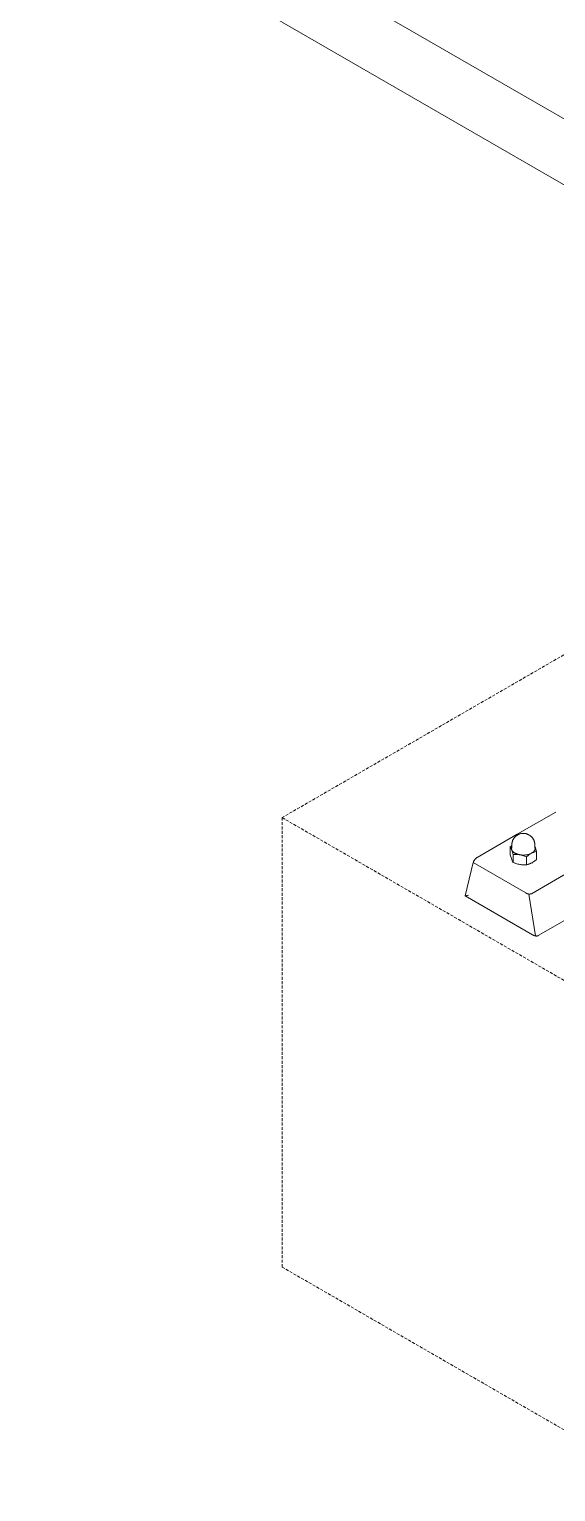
# Model space of a CAD drawing. Header units: millimetres. Extents: x -253 to 4295, y -442 to 2895.
# Drawn here: x 3578 to 3805, y 221 to 851 of the extents above; entities that cross this region are included whole.
import ezdxf

# ---------------------------------------------------------------- set-up
doc = ezdxf.new("R2010")
doc.units = ezdxf.units.MM
doc.linetypes.add('HIDDEN', pattern=[1.905, 1.27, -0.635])
doc.layers.add('ZANO_R', color=7, linetype='Continuous', lineweight=0)
doc.layers.add('ZANO_R_przerywana', color=7, linetype='HIDDEN', lineweight=0)

msp = doc.modelspace()

# ---------------------------------------------------------------- linework, layer by layer
at = {"layer": 'ZANO_R'}
for p, q in [((3961.44, 724.29), (2966.29, 1298.84)), ((3957.18, 698.4), (2962.02, 1272.96)), ((3788.7, 504.19), (3805.27, 513.75)), ((3771.37, 494.18), (3788.7, 504.19)), ((3789.19, 504.12), (3789.34, 504.19)), ((3789.34, 504.19), (3789.5, 504.26)), ((3789.5, 504.26), (3789.66, 504.31)), ((3789.66, 504.31), (3789.82, 504.37)), ((3789.82, 504.37), (3789.98, 504.41)), ((3789.98, 504.41), (3790.15, 504.46)), ((3790.15, 504.46), (3790.31, 504.49)), ((3790.31, 504.49), (3790.48, 504.52)), ((3790.48, 504.52), (3790.65, 504.55)), ((3790.65, 504.55), (3790.82, 504.57)), ((3790.82, 504.57), (3790.98, 504.58)), ((3790.98, 504.58), (3791.15, 504.59)), ((3791.15, 504.59), (3791.32, 504.59)), ((3791.32, 504.59), (3791.49, 504.59)), ((3791.49, 504.59), (3791.66, 504.58)), ((3791.66, 504.58), (3791.82, 504.56)), ((3791.82, 504.56), (3791.99, 504.54)), ((3791.99, 504.54), (3792.16, 504.51)), ((3792.16, 504.51), (3792.32, 504.48)), ((3792.32, 504.48), (3792.49, 504.44)), ((3792.49, 504.44), (3792.65, 504.4)), ((3792.65, 504.4), (3792.81, 504.35)), ((3792.81, 504.35), (3792.97, 504.29)), ((3792.97, 504.29), (3793.13, 504.24)), ((3793.13, 504.24), (3793.28, 504.17)), ((3785.62, 498.84), (3785.98, 499.14)), ((3785.73, 498.66), (3785.62, 498.84)), ((3785.62, 495.39), (3785.62, 498.84)), ((3785.84, 498.48), (3785.73, 498.66)), ((3785.94, 498.3), (3785.84, 498.48)), ((3786.03, 498.12), (3785.94, 498.3)), ((3785.98, 499.14), (3786.35, 499.43)), ((3786.12, 497.93), (3786.03, 498.12)), ((3786.2, 497.74), (3786.12, 497.93)), ((3786.16, 498.38), (3786.15, 498.31)), ((3786.15, 498.31), (3786.15, 498.25)), ((3786.15, 498.25), (3786.15, 498.19)), ((3786.15, 498.19), (3786.15, 498.13)), ((3786.15, 498.13), (3786.15, 498.07)), ((3786.15, 498.07), (3786.16, 498.01)), ((3786.17, 498.5), (3786.16, 498.44)), ((3786.16, 498.44), (3786.16, 498.38)), ((3786.16, 498.01), (3786.16, 497.95)), ((3786.16, 497.95), (3786.17, 497.89)), ((3786.18, 498.55), (3786.17, 498.5)), ((3786.17, 497.89), (3786.19, 497.83)), ((3786.2, 498.61), (3786.18, 498.55)), ((3786.21, 498.67), (3786.2, 498.61)), ((3786.23, 498.73), (3786.21, 498.67)), ((3786.25, 498.79), (3786.23, 498.73)), ((3786.27, 498.85), (3786.25, 498.79)), ((3786.29, 498.9), (3786.27, 498.85)), ((3786.32, 498.96), (3786.29, 498.9)), ((3786.35, 499.01), (3786.32, 498.96)), ((3786.35, 499.82), (3786.36, 499.99)), ((3786.35, 499.65), (3786.35, 499.82)), ((3786.35, 498.27), (3786.35, 499.65)), ((3786.36, 499.99), (3786.37, 500.16)), ((3786.37, 500.16), (3786.39, 500.32)), ((3786.39, 500.32), (3786.42, 500.49)), ((3786.42, 500.49), (3786.45, 500.66)), ((3786.45, 500.66), (3786.49, 500.82)), ((3786.49, 500.82), (3786.53, 500.99)), ((3786.53, 500.99), (3786.58, 501.15)), ((3786.58, 501.15), (3786.63, 501.31)), ((3786.63, 501.31), (3786.69, 501.47)), ((3786.69, 501.47), (3786.76, 501.63)), ((3786.76, 501.63), (3786.83, 501.78)), ((3786.83, 501.78), (3786.9, 501.93)), ((3786.9, 501.93), (3786.99, 502.08)), ((3786.99, 502.08), (3787.07, 502.23)), ((3787.07, 502.23), (3787.16, 502.37)), ((3787.16, 502.37), (3787.26, 502.51)), ((3787.26, 502.51), (3787.36, 502.65)), ((3787.36, 502.65), (3787.46, 502.78)), ((3787.46, 502.78), (3787.57, 502.91)), ((3787.57, 502.91), (3787.69, 503.03)), ((3787.69, 503.03), (3787.81, 503.16)), ((3787.81, 503.16), (3787.93, 503.27)), ((3787.93, 503.27), (3788.05, 503.39)), ((3788.05, 503.39), (3788.19, 503.5)), ((3788.19, 503.5), (3788.32, 503.6)), ((3788.32, 503.6), (3788.46, 503.7)), ((3788.46, 503.7), (3788.6, 503.79)), ((3788.6, 503.79), (3788.74, 503.88)), ((3788.74, 503.88), (3788.89, 503.97)), ((3788.89, 503.97), (3789.04, 504.05)), ((3789.04, 504.05), (3789.19, 504.12)), ((3793.28, 504.17), (3793.43, 504.1)), ((3793.43, 504.1), (3793.58, 504.02)), ((3793.58, 504.02), (3793.73, 503.94)), ((3793.73, 503.94), (3793.88, 503.86)), ((3793.88, 503.86), (3794.02, 503.77)), ((3794.02, 503.77), (3794.16, 503.67)), ((3794.16, 503.67), (3794.29, 503.57)), ((3794.29, 503.57), (3794.42, 503.47)), ((3794.42, 503.47), (3794.55, 503.36)), ((3794.55, 503.36), (3794.68, 503.24)), ((3794.68, 503.24), (3794.8, 503.13)), ((3794.8, 503.13), (3794.91, 503.01)), ((3794.91, 503.01), (3795.02, 502.88)), ((3795.02, 502.88), (3795.13, 502.75)), ((3795.13, 502.75), (3795.24, 502.62)), ((3795.24, 502.62), (3795.33, 502.48)), ((3795.33, 502.48), (3795.43, 502.34)), ((3795.43, 502.34), (3795.52, 502.2)), ((3795.52, 502.2), (3795.6, 502.05)), ((3795.6, 502.05), (3795.68, 501.91)), ((3795.68, 501.91), (3795.76, 501.76)), ((3795.76, 501.76), (3795.83, 501.6)), ((3795.83, 501.6), (3795.89, 501.45)), ((3795.89, 501.45), (3795.95, 501.29)), ((3795.95, 501.29), (3796, 501.13)), ((3796, 501.13), (3796.05, 500.97)), ((3796.05, 500.97), (3796.09, 500.81)), ((3796.09, 500.81), (3796.13, 500.65)), ((3796.13, 500.65), (3796.16, 500.48)), ((3796.16, 500.48), (3796.18, 500.32)), ((3796.18, 500.32), (3796.2, 500.15)), ((3796.2, 500.15), (3796.22, 499.98)), ((3796.22, 499.98), (3796.23, 499.82)), ((3796.23, 499.82), (3796.23, 499.65)), ((3796.23, 499.65), (3796.23, 498.27)), ((3796.23, 499.03), (3796.28, 498.89)), ((3796.25, 498.96), (3796.23, 499.01)), ((3796.28, 498.9), (3796.25, 498.96)), ((3796.3, 498.85), (3796.28, 498.9)), ((3796.32, 498.8), (3796.3, 498.85)), ((3796.32, 498.8), (3796.95, 496.8)), ((3796.33, 498.76), (3796.32, 498.8)), ((3796.35, 498.71), (3796.33, 498.76)), ((3796.36, 498.66), (3796.35, 498.71)), ((3796.37, 498.62), (3796.36, 498.66)), ((3796.38, 498.57), (3796.37, 498.62)), ((3796.39, 498.52), (3796.38, 498.57)), ((3796.4, 498.48), (3796.39, 498.52)), ((3796.39, 497.85), (3796.4, 497.9)), ((3796.41, 498.43), (3796.4, 498.48)), ((3796.4, 497.9), (3796.41, 497.94)), ((3796.42, 498.38), (3796.41, 498.43)), ((3796.41, 497.99), (3796.42, 498.04)), ((3796.41, 497.94), (3796.41, 497.99)), ((3796.42, 498.33), (3796.42, 498.38)), ((3796.42, 498.28), (3796.42, 498.33)), ((3796.43, 498.24), (3796.42, 498.28)), ((3796.42, 498.09), (3796.43, 498.14)), ((3796.42, 498.04), (3796.42, 498.09)), ((3796.43, 498.19), (3796.43, 498.24)), ((3796.43, 498.14), (3796.43, 498.19)), ((3766.2, 477.72), (3769.73, 491.98)), ((3769.73, 491.98), (3769.76, 492.1)), ((3792.37, 478.91), (3769.73, 491.98)), ((3769.76, 492.1), (3769.79, 492.21)), ((3769.79, 492.21), (3769.83, 492.32)), ((3769.83, 492.32), (3769.87, 492.43)), ((3769.87, 492.43), (3769.91, 492.54)), ((3769.91, 492.54), (3769.96, 492.65)), ((3769.96, 492.65), (3770.01, 492.75)), ((3770.01, 492.75), (3770.07, 492.86)), ((3770.07, 492.86), (3770.13, 492.96)), ((3770.13, 492.96), (3770.19, 493.06)), ((3770.19, 493.06), (3770.26, 493.15)), ((3770.26, 493.15), (3770.32, 493.25)), ((3770.32, 493.25), (3770.4, 493.34)), ((3770.4, 493.34), (3770.47, 493.43)), ((3770.47, 493.43), (3770.55, 493.52)), ((3770.55, 493.52), (3770.63, 493.61)), ((3770.63, 493.61), (3770.71, 493.69)), ((3770.71, 493.69), (3770.8, 493.77)), ((3770.8, 493.77), (3770.89, 493.84)), ((3770.89, 493.84), (3770.98, 493.92)), ((3770.98, 493.92), (3771.07, 493.99)), ((3771.07, 493.99), (3771.17, 494.06)), ((3771.17, 494.06), (3771.27, 494.12)), ((3771.27, 494.12), (3771.37, 494.18)), ((3786.27, 493.35), (3785.62, 495.39)), ((3786.19, 497.83), (3786.2, 497.77)), ((3786.2, 497.77), (3786.22, 497.71)), ((3786.27, 497.54), (3786.2, 497.74)), ((3786.22, 497.71), (3786.23, 497.66)), ((3786.23, 497.66), (3786.25, 497.6)), ((3786.25, 497.6), (3786.27, 497.54)), ((3786.93, 495.5), (3786.27, 497.54)), ((3786.27, 497.54), (3786.29, 497.5)), ((3786.35, 493.15), (3786.27, 493.35)), ((3786.29, 497.5), (3786.31, 497.45)), ((3786.31, 497.45), (3786.33, 497.41)), ((3786.33, 497.41), (3786.35, 497.36)), ((3786.35, 497.36), (3786.38, 497.32)), ((3786.43, 492.96), (3786.35, 493.15)), ((3786.38, 497.32), (3786.4, 497.27)), ((3786.4, 497.27), (3786.43, 497.23)), ((3786.43, 497.23), (3786.46, 497.18)), ((3786.52, 492.77), (3786.43, 492.96)), ((3786.46, 497.18), (3786.49, 497.14)), ((3786.49, 497.14), (3786.52, 497.09)), ((3786.52, 497.09), (3786.55, 497.05)), ((3786.61, 492.59), (3786.52, 492.77)), ((3786.55, 497.05), (3786.58, 497)), ((3786.58, 497), (3786.62, 496.96)), ((3786.71, 492.41), (3786.61, 492.59)), ((3786.62, 496.96), (3786.65, 496.91)), ((3786.65, 496.91), (3786.69, 496.87)), ((3786.69, 496.87), (3786.73, 496.83)), ((3786.82, 492.23), (3786.71, 492.41)), ((3786.73, 496.83), (3786.77, 496.78)), ((3786.77, 496.78), (3786.81, 496.74)), ((3786.81, 496.74), (3786.85, 496.7)), ((3786.93, 492.05), (3786.82, 492.23)), ((3786.85, 496.7), (3786.89, 496.66)), ((3786.89, 496.66), (3786.94, 496.62)), ((3787.28, 495.52), (3786.93, 495.5)), ((3786.93, 495.5), (3786.93, 492.05)), ((3786.93, 492.05), (3787.32, 491.88)), ((3786.94, 496.62), (3786.98, 496.57)), ((3786.98, 496.57), (3787.03, 496.53)), ((3787.03, 496.53), (3787.08, 496.49)), ((3787.08, 496.49), (3787.18, 496.41)), ((3787.18, 496.41), (3787.29, 496.33)), ((3787.64, 495.53), (3787.28, 495.52)), ((3787.29, 496.33), (3787.4, 496.26)), ((3787.32, 491.88), (3787.71, 491.73)), ((3787.5, 491.82), (3787.37, 491.74)), ((3787.4, 496.26), (3787.51, 496.18)), ((3787.51, 496.18), (3787.63, 496.11)), ((3787.63, 496.11), (3787.75, 496.04)), ((3787.99, 495.53), (3787.64, 495.53)), ((3787.71, 491.73), (3788.12, 491.59)), ((3787.75, 496.04), (3787.88, 495.97)), ((3787.88, 495.97), (3788.01, 495.91)), ((3788.35, 495.52), (3787.99, 495.53)), ((3788.01, 495.91), (3788.14, 495.85)), ((3788.12, 491.59), (3788.52, 491.47)), ((3788.14, 495.85), (3788.28, 495.79)), ((3788.28, 495.79), (3788.42, 495.73)), ((3788.7, 495.5), (3788.35, 495.52)), ((3788.42, 495.73), (3788.56, 495.68)), ((3788.56, 495.68), (3788.71, 495.63)), ((3789.06, 495.46), (3788.7, 495.5)), ((3788.71, 495.63), (3788.85, 495.58)), ((3788.85, 495.58), (3789, 495.54)), ((3789, 495.54), (3789.15, 495.5)), ((3789.41, 495.42), (3789.06, 495.46)), ((3789.15, 495.5), (3789.3, 495.46)), ((3789.3, 495.46), (3789.45, 495.42)), ((3789.76, 495.36), (3789.41, 495.42)), ((3789.45, 495.42), (3789.61, 495.39)), ((3789.61, 495.39), (3789.76, 495.36)), ((3790.18, 495.28), (3789.76, 495.36)), ((3789.76, 495.36), (3790.03, 495.32)), ((3790.03, 495.32), (3790.29, 495.28)), ((3790.59, 495.18), (3790.18, 495.28)), ((3790.29, 495.28), (3790.56, 495.25)), ((3790.56, 495.25), (3790.83, 495.23)), ((3791, 495.06), (3790.59, 495.18)), ((3790.83, 495.23), (3791.1, 495.22)), ((3791.4, 494.94), (3791, 495.06)), ((3791.1, 495.22), (3791.37, 495.22)), ((3791.37, 495.22), (3791.64, 495.23)), ((3791.8, 494.8), (3791.4, 494.94)), ((3791.64, 495.23), (3791.91, 495.25)), ((3792.2, 494.64), (3791.8, 494.8)), ((3791.91, 495.25), (3792.18, 495.27)), ((3792.18, 495.27), (3792.45, 495.31)), ((3792.59, 494.48), (3792.2, 494.64)), ((3792.45, 495.31), (3792.72, 495.35)), ((3792.88, 494.73), (3792.59, 494.48)), ((3792.59, 491.03), (3792.59, 494.48)), ((3792.72, 495.35), (3792.98, 495.4)), ((3793.18, 494.97), (3792.88, 494.73)), ((3792.98, 495.4), (3793.25, 495.46)), ((3793.49, 495.19), (3793.18, 494.97)), ((3793.25, 495.46), (3793.51, 495.53)), ((3793.8, 495.41), (3793.49, 495.19)), ((3793.51, 495.53), (3793.77, 495.61)), ((3793.77, 495.61), (3794.02, 495.7)), ((3794.12, 495.63), (3793.8, 495.41)), ((3794.02, 495.7), (3794.28, 495.8)), ((3794.07, 491.49), (3794.31, 491.59)), ((3794.44, 495.83), (3794.12, 495.63)), ((3794.28, 495.8), (3794.53, 495.9)), ((3794.31, 491.59), (3794.54, 491.7)), ((3794.77, 496.02), (3794.44, 495.83)), ((3794.53, 495.9), (3794.77, 496.02)), ((3794.54, 491.7), (3794.77, 491.82)), ((3795, 496.13), (3794.77, 496.02)), ((3794.77, 496.02), (3794.89, 496.08)), ((3794.77, 491.82), (3795.1, 492.01)), ((3794.89, 496.08), (3795, 496.15)), ((3794.92, 491.9), (3795.2, 491.74)), ((3795.24, 496.24), (3795, 496.13)), ((3795, 496.15), (3795.11, 496.22)), ((3795.1, 492.01), (3795.43, 492.21)), ((3795.11, 496.22), (3795.22, 496.29)), ((3795.22, 496.29), (3795.33, 496.36)), ((3795.47, 496.35), (3795.24, 496.24)), ((3795.33, 496.36), (3795.43, 496.44)), ((3795.43, 496.44), (3795.53, 496.52)), ((3795.43, 492.21), (3795.75, 492.42)), ((3795.71, 496.44), (3795.47, 496.35)), ((3795.53, 496.52), (3795.57, 496.56)), ((3795.57, 496.56), (3795.62, 496.6)), ((3795.62, 496.6), (3795.66, 496.64)), ((3795.66, 496.64), (3795.71, 496.68)), ((3795.71, 496.68), (3795.75, 496.72)), ((3795.96, 496.53), (3795.71, 496.44)), ((3795.75, 496.72), (3795.79, 496.77)), ((3795.75, 492.42), (3796.06, 492.64)), ((3795.79, 496.77), (3795.83, 496.81)), ((3795.83, 496.81), (3795.87, 496.85)), ((3795.87, 496.85), (3795.91, 496.9)), ((3795.91, 496.9), (3795.95, 496.94)), ((3795.95, 496.94), (3795.98, 496.99)), ((3796.2, 496.61), (3795.96, 496.53)), ((3795.98, 496.99), (3796.02, 497.03)), ((3796.02, 497.03), (3796.05, 497.08)), ((3796.05, 497.08), (3796.08, 497.13)), ((3796.06, 492.64), (3796.36, 492.87)), ((3796.08, 497.13), (3796.11, 497.17)), ((3796.11, 497.17), (3796.14, 497.22)), ((3796.14, 497.22), (3796.17, 497.27)), ((3796.17, 497.27), (3796.19, 497.31)), ((3796.19, 497.31), (3796.22, 497.36)), ((3796.45, 496.68), (3796.2, 496.61)), ((3796.22, 497.36), (3796.24, 497.41)), ((3796.24, 497.41), (3796.26, 497.46)), ((3796.26, 497.46), (3796.29, 497.51)), ((3796.29, 497.51), (3796.3, 497.55)), ((3796.3, 497.55), (3796.32, 497.6)), ((3796.32, 497.6), (3796.34, 497.65)), ((3796.34, 497.65), (3796.35, 497.7)), ((3796.35, 497.7), (3796.37, 497.75)), ((3796.36, 492.87), (3796.66, 493.11)), ((3796.37, 497.75), (3796.38, 497.8)), ((3796.38, 497.8), (3796.39, 497.85)), ((3796.7, 496.75), (3796.45, 496.68)), ((3796.66, 493.11), (3796.95, 493.36)), ((3796.95, 496.8), (3796.7, 496.75)), ((3796.95, 493.36), (3796.95, 496.8)), ((3788.52, 491.47), (3788.93, 491.35)), ((3788.93, 491.35), (3789.34, 491.25)), ((3789.34, 491.25), (3789.76, 491.17)), ((3789.76, 491.17), (3790.11, 491.11)), ((3790.11, 491.11), (3790.46, 491.07)), ((3790.46, 491.07), (3790.82, 491.03)), ((3790.82, 491.03), (3791.17, 491.01)), ((3791.17, 491.01), (3791.53, 491)), ((3791.53, 491), (3791.88, 491)), ((3791.88, 491), (3792.24, 491.01)), ((3792.24, 491.01), (3792.59, 491.03)), ((3792.59, 491.03), (3792.84, 491.09)), ((3792.84, 491.09), (3793.1, 491.15)), ((3793.1, 491.15), (3793.34, 491.22)), ((3793.34, 491.22), (3793.59, 491.3)), ((3793.59, 491.3), (3793.83, 491.39)), ((3793.83, 491.39), (3794.07, 491.49)), ((3812.11, 488.6), (3794.78, 478.59)), ((3766.2, 477.72), (3766.2, 477.71)), ((3766.2, 477.71), (3766.2, 477.71)), ((3766.2, 477.71), (3766.2, 477.71)), ((3766.2, 477.71), (3766.2, 477.71)), ((3766.2, 477.71), (3766.2, 477.71)), ((3766.2, 477.71), (3766.2, 477.7)), ((3766.2, 477.7), (3766.2, 477.7)), ((3766.2, 477.7), (3766.2, 477.7)), ((3766.2, 477.7), (3766.2, 477.7)), ((3766.2, 477.7), (3766.2, 477.7)), ((3766.2, 477.7), (3766.2, 477.7)), ((3766.2, 477.7), (3766.2, 477.69)), ((3766.2, 477.69), (3766.2, 477.69)), ((3766.2, 477.69), (3766.2, 477.69)), ((3766.2, 477.69), (3766.2, 477.69)), ((3766.2, 477.69), (3766.2, 477.69)), ((3766.2, 477.69), (3766.2, 477.69)), ((3766.2, 477.69), (3766.2, 477.69)), ((3766.2, 477.69), (3766.2, 477.69)), ((3766.2, 477.69), (3766.2, 477.69)), ((3766.2, 477.69), (3766.2, 477.69)), ((3766.2, 477.69), (3766.2, 477.69)), ((3766.2, 477.69), (3766.2, 477.68)), ((3766.2, 477.68), (3766.2, 477.68)), ((3766.2, 477.68), (3766.2, 477.68)), ((3766.2, 477.68), (3766.2, 477.68)), ((3766.2, 477.68), (3766.2, 477.68)), ((3766.2, 477.68), (3766.2, 477.68)), ((3766.2, 477.68), (3766.2, 477.68)), ((3766.2, 477.68), (3766.2, 477.68)), ((3766.2, 477.68), (3766.2, 477.68)), ((3766.2, 477.68), (3766.2, 477.68)), ((3766.2, 477.68), (3766.21, 477.67)), ((3766.21, 477.67), (3766.21, 477.67)), ((3766.21, 477.67), (3766.21, 477.67)), ((3766.21, 477.67), (3766.21, 477.67)), ((3766.21, 477.67), (3766.21, 477.67)), ((3766.21, 477.67), (3766.21, 477.67)), ((3766.21, 477.67), (3766.21, 477.67)), ((3766.21, 477.67), (3766.21, 477.67)), ((3766.21, 477.67), (3766.21, 477.67)), ((3766.21, 477.67), (3766.21, 477.67)), ((3766.21, 477.67), (3766.21, 477.66)), ((3766.21, 477.66), (3766.22, 477.66)), ((3766.22, 477.66), (3766.22, 477.66)), ((3766.22, 477.66), (3766.22, 477.66)), ((3766.22, 477.66), (3766.22, 477.66)), ((3766.22, 477.66), (3766.22, 477.66)), ((3766.22, 477.66), (3766.22, 477.66)), ((3766.22, 477.66), (3766.22, 477.66)), ((3766.22, 477.66), (3766.22, 477.66)), ((3766.22, 477.66), (3766.22, 477.66)), ((3766.22, 477.66), (3766.23, 477.66)), ((3795.24, 460.91), (3766.23, 477.66)), ((3766.23, 477.66), (3766.23, 477.66)), ((3766.23, 477.66), (3766.23, 477.65)), ((3766.23, 477.65), (3766.23, 477.65)), ((3766.23, 477.65), (3766.24, 477.65)), ((3766.24, 477.65), (3766.24, 477.65)), ((3766.24, 477.65), (3766.24, 477.65)), ((3766.24, 477.65), (3766.25, 477.65)), ((3766.25, 477.65), (3766.25, 477.65)), ((3766.25, 477.65), (3766.25, 477.65)), ((3766.25, 477.65), (3766.26, 477.64)), ((3766.26, 477.64), (3766.26, 477.64)), ((3766.26, 477.64), (3766.26, 477.64)), ((3766.26, 477.64), (3766.27, 477.64)), ((3766.27, 477.64), (3766.28, 477.64)), ((3766.28, 477.64), (3766.29, 477.64)), ((3766.29, 477.64), (3766.3, 477.64)), ((3766.3, 477.64), (3766.31, 477.64)), ((3766.31, 477.64), (3766.32, 477.64)), ((3766.32, 477.64), (3766.33, 477.64)), ((3766.33, 477.64), (3766.34, 477.64)), ((3766.34, 477.64), (3766.37, 477.64)), ((3766.37, 477.64), (3766.39, 477.64)), ((3766.39, 477.64), (3766.42, 477.64)), ((3766.42, 477.64), (3766.45, 477.64)), ((3766.45, 477.64), (3766.48, 477.65)), ((3766.48, 477.65), (3766.55, 477.66)), ((3766.55, 477.66), (3766.62, 477.67)), ((3766.62, 477.67), (3766.7, 477.68)), ((3766.7, 477.68), (3766.78, 477.7)), ((3766.78, 477.7), (3766.96, 477.75)), ((3766.96, 477.75), (3767.16, 477.8)), ((3767.16, 477.8), (3767.59, 477.94)), ((3792.43, 478.87), (3792.35, 478.92)), ((3792.5, 478.82), (3792.43, 478.87)), ((3792.57, 478.78), (3792.5, 478.82)), ((3792.65, 478.74), (3792.57, 478.78)), ((3792.73, 478.69), (3792.65, 478.74)), ((3792.81, 478.66), (3792.73, 478.69)), ((3792.89, 478.62), (3792.81, 478.66)), ((3792.97, 478.59), (3792.89, 478.62)), ((3793.05, 478.56), (3792.97, 478.59)), ((3793.14, 478.53), (3793.05, 478.56)), ((3793.22, 478.51), (3793.14, 478.53)), ((3793.31, 478.49), (3793.22, 478.51)), ((3793.39, 478.47), (3793.31, 478.49)), ((3793.48, 478.46), (3793.39, 478.47)), ((3793.57, 478.44), (3793.48, 478.46)), ((3793.66, 478.44), (3793.57, 478.44)), ((3793.74, 478.43), (3793.66, 478.44)), ((3793.69, 478.42), (3796.47, 460.4)), ((3793.83, 478.43), (3793.74, 478.43)), ((3793.92, 478.43), (3793.83, 478.43)), ((3794.01, 478.43), (3793.92, 478.43)), ((3794.1, 478.44), (3794.01, 478.43)), ((3794.18, 478.45), (3794.1, 478.44)), ((3794.27, 478.46), (3794.18, 478.45)), ((3794.36, 478.47), (3794.27, 478.46)), ((3794.44, 478.49), (3794.36, 478.47)), ((3794.53, 478.51), (3794.44, 478.49)), ((3794.61, 478.54), (3794.53, 478.51)), ((3794.7, 478.56), (3794.61, 478.54)), ((3794.78, 478.59), (3794.7, 478.56)), ((3815.05, 470.55), (3797.72, 460.55)), ((3795.24, 460.91), (3795.37, 460.83)), ((3795.37, 460.83), (3795.45, 460.78)), ((3795.45, 460.78), (3795.54, 460.74)), ((3795.54, 460.74), (3795.62, 460.7)), ((3795.62, 460.7), (3795.71, 460.66)), ((3795.71, 460.66), (3795.79, 460.62)), ((3795.79, 460.62), (3795.88, 460.58)), ((3795.88, 460.58), (3795.97, 460.55)), ((3795.97, 460.55), (3796.05, 460.52)), ((3796.05, 460.52), (3796.13, 460.49)), ((3796.13, 460.49), (3796.21, 460.47)), ((3796.21, 460.47), (3796.29, 460.44)), ((3796.29, 460.44), (3796.38, 460.42)), ((3796.38, 460.42), (3796.46, 460.4)), ((3796.46, 460.4), (3796.54, 460.39)), ((3796.54, 460.39), (3796.63, 460.38)), ((3796.63, 460.38), (3796.7, 460.37)), ((3796.7, 460.37), (3796.78, 460.36)), ((3796.78, 460.36), (3796.85, 460.35)), ((3796.85, 460.35), (3796.89, 460.35)), ((3796.89, 460.35), (3796.93, 460.35)), ((3796.93, 460.35), (3796.96, 460.35)), ((3796.96, 460.35), (3797, 460.35)), ((3797, 460.35), (3797.04, 460.36)), ((3797.04, 460.36), (3797.07, 460.36)), ((3797.07, 460.36), (3797.11, 460.36)), ((3797.11, 460.36), (3797.15, 460.36)), ((3797.15, 460.36), (3797.19, 460.37)), ((3797.19, 460.37), (3797.22, 460.37)), ((3797.22, 460.37), (3797.26, 460.38)), ((3797.26, 460.38), (3797.29, 460.39)), ((3797.29, 460.39), (3797.32, 460.39)), ((3797.32, 460.39), (3797.35, 460.4)), ((3797.35, 460.4), (3797.38, 460.41)), ((3797.38, 460.41), (3797.41, 460.42)), ((3797.41, 460.42), (3797.45, 460.43)), ((3797.45, 460.43), (3797.48, 460.44)), ((3797.48, 460.44), (3797.51, 460.45)), ((3797.51, 460.45), (3797.54, 460.46)), ((3797.54, 460.46), (3797.57, 460.47)), ((3797.57, 460.47), (3797.6, 460.49)), ((3797.6, 460.49), (3797.63, 460.5)), ((3797.63, 460.5), (3797.66, 460.51)), ((3797.66, 460.51), (3797.69, 460.53)), ((3797.69, 460.53), (3797.72, 460.55))]:
    msp.add_line(p, q, dxfattribs=at)
at = {"layer": 'ZANO_R_przerywana'}
for p, q in [((3838.43, 598.64), (3687.3, 511.38)), ((3687.3, 511.38), (3855.02, 414.55)), ((3687.3, 317.71), (3687.3, 511.38)), ((3687.3, 317.71), (3855.02, 220.88))]:
    msp.add_line(p, q, dxfattribs=at)

doc.saveas('drawing.dxf')
